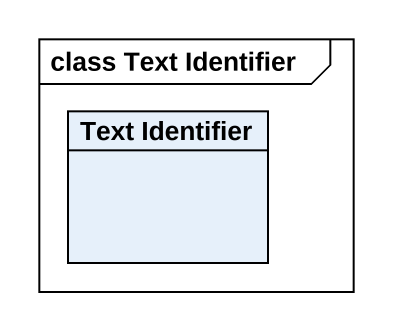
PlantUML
@startuml
mainframe class Text Identifier
hide circle
hide empty members
class "Text Identifier" as Text_Identifier
@enduml
